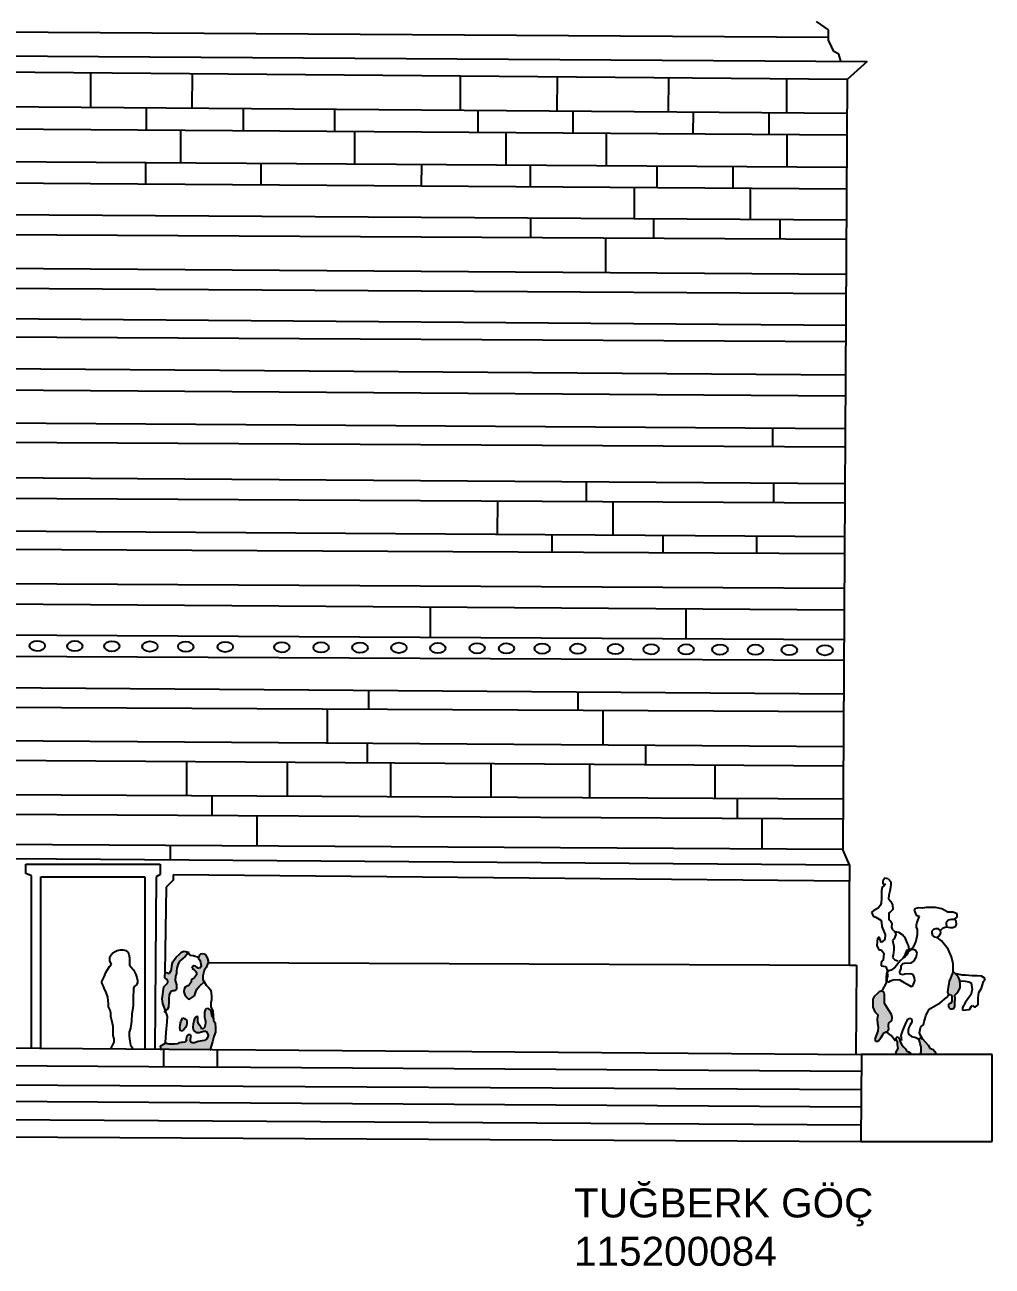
# Model space of a CAD drawing. Header units: inches. Extents: x 155 to 361, y 91 to 381.
# Drawn here: x 250.9 to 361, y 90.8 to 232.1 of the extents above; entities that cross this region are included whole.
import ezdxf

# ---------------------------------------------------------------- set-up
doc = ezdxf.new("R2010")
doc.units = ezdxf.units.IN
doc.header["$MEASUREMENT"] = 0
doc.layers.add('çziigi', color=10, linetype='Continuous')
doc.styles.get("Standard").update_dxf_attribs({"font": 'arial.ttf'})

msp = doc.modelspace()

# ---------------------------------------------------------------- hatches: boundary and pattern name
at = {"layer": 'çziigi'}
h = msp.add_hatch(color=1, dxfattribs=at)
h.dxf.hatch_style = 1
h.paths.add_polyline_path([(269.18, 126.04), (269.35, 126.3), (269.48, 126.49), (269.45, 126.52), (269.24, 126.63), (269, 126.65), (268.74, 126.53), (268.5, 126.3), (268.16, 125.98), (267.78, 125.46), (267.66, 125.04), (267.61, 124.54), (267.5, 124.35), (267.38, 124.17), (267.25, 124.12), (267.17, 124.21), (266.92, 124.26), (266.88, 124.17), (266.85, 123.82), (266.87, 123.62), (267.05, 123.47), (267.19, 123.28), (267.18, 123.05), (266.98, 122.82), (266.72, 122.62), (266.56, 121.25), (266.64, 120.71), (266.9, 119.98), (266.94, 119.86), (267.1, 120.03), (267.27, 120.28), (267.31, 120.88), (267.3, 121.21), (267.34, 121.72), (267.54, 122.07), (267.76, 122.15), (267.94, 122.16), (268.19, 122.35), (268.19, 122.55), (268.17, 122.81), (268.06, 123.19), (268.03, 123.31), (268.06, 123.8), (268.17, 124.12), (268.17, 124.34), (268.2, 124.72), (268.36, 125.23), (268.57, 125.55), (268.89, 125.84)], flags=17)
h.paths.add_polyline_path([(270.56, 126), (270.32, 126.09), (270.07, 126.15), (269.82, 126.19), (269.69, 126.19), (269.65, 126.26), (269.57, 126.4), (269.48, 126.49), (269.35, 126.3), (269.18, 126.04), (268.89, 125.84), (268.57, 125.55), (268.36, 125.23), (268.2, 124.72), (268.17, 124.34), (268.17, 124.12), (268.06, 123.8), (268.03, 123.31), (268.06, 123.19), (268.17, 122.81), (268.19, 122.55), (268.19, 122.35), (267.94, 122.16), (267.76, 122.15), (267.54, 122.07), (267.34, 121.72), (267.3, 121.21), (267.31, 120.88), (267.27, 120.28), (267.1, 120.03), (266.94, 119.86), (266.9, 119.98), (266.64, 120.71), (266.56, 121.25), (266.72, 122.62), (266.98, 122.82), (267.18, 123.05), (267.19, 123.28), (267.05, 123.47), (266.87, 123.62), (266.85, 123.82), (266.88, 124.17), (266.92, 124.26), (267.17, 124.21), (267.25, 124.12), (267.38, 124.17), (267.5, 124.35), (267.61, 124.54), (267.66, 125.04), (267.78, 125.46), (268.16, 125.98), (268.5, 126.3), (268.74, 126.53), (269, 126.65), (269.24, 126.63), (269.45, 126.52), (269.57, 126.4), (269.65, 126.26), (269.69, 126.19), (269.82, 126.19), (270.07, 126.15), (270.32, 126.09), (270.56, 126), (270.68, 125.96), (270.76, 126.03), (270.8, 126.15), (270.85, 126.26), (270.96, 126.34), (271.15, 126.39), (271.32, 126.35), (271.48, 126.27), (271.54, 126.14), (271.63, 126.02), (271.7, 125.77), (271.77, 125.53), (271.77, 125.37), (271.56, 124.81), (271.32, 124.45), (271.16, 123.86), (271.16, 123.4), (271.31, 123.18), (270.75, 122.65), (270.5, 122.33), (270.35, 121.93), (270.24, 121.58), (269.64, 121.21), (269.51, 121.23), (269.35, 121.38), (269.14, 121.69), (269.02, 122.04), (269.06, 122.38), (269.18, 122.58), (269.48, 122.71), (269.63, 122.84), (269.83, 123.13), (269.83, 123.34), (269.95, 123.48), (270.21, 123.68), (270.46, 123.96), (270.46, 124.23), (270.38, 124.35), (270.24, 124.49), (270.1, 124.6), (269.94, 124.71), (269.97, 124.89), (270.17, 125.01), (270.36, 124.97), (270.47, 124.84), (270.64, 124.72), (270.79, 124.68), (270.95, 124.86), (270.99, 125), (270.92, 125.41), (270.82, 125.63), (270.66, 125.92), (270.66, 125.97)])
h = msp.add_hatch(color=1, dxfattribs=at)
h.dxf.hatch_style = 1
h.paths.add_polyline_path([(268.03, 123.31), (268.06, 123.8), (268.17, 124.12), (268.17, 124.34), (268.2, 124.72), (268.36, 125.23), (268.57, 125.55), (268.89, 125.84), (269.18, 126.04), (269.35, 126.3), (269.48, 126.49), (269.45, 126.52), (269.24, 126.63), (269, 126.65), (268.74, 126.53), (268.5, 126.3), (268.16, 125.98), (267.78, 125.46), (267.66, 125.04), (267.61, 124.54), (267.5, 124.35), (267.38, 124.17), (267.25, 124.12), (267.17, 124.21), (266.92, 124.26), (266.88, 124.17), (266.85, 123.82), (266.87, 123.62), (267.05, 123.47), (267.19, 123.28), (267.18, 123.05), (266.98, 122.82), (266.72, 122.62), (266.56, 121.25), (266.64, 120.71), (266.9, 119.98), (266.94, 119.86), (267.1, 120.03), (267.27, 120.28), (267.31, 120.88), (267.3, 121.21), (267.34, 121.72), (267.54, 122.07), (267.76, 122.15), (267.94, 122.16), (268.19, 122.35), (268.19, 122.55), (268.17, 122.81), (268.06, 123.19)])
h = msp.add_hatch(color=1, dxfattribs=at)
h.dxf.hatch_style = 1
h.paths.add_polyline_path([(349.55, 119.46), (349.21, 119.97), (348.88, 120.49), (348.74, 120.75), (348.72, 121.11), (348.75, 121.36), (348.75, 121.74), (348.7, 121.95), (348.47, 122.14), (348.14, 122.03), (347.91, 121.82), (347.56, 121.5), (347.41, 121.2), (347.41, 120.87), (347.41, 120.29), (347.65, 119.74), (347.99, 119.4), (347.9, 118.93), (347.96, 118.43), (348.02, 118), (347.98, 117.57), (347.8, 117.07), (347.65, 116.63), (347.73, 116.4), (348.02, 116.41), (348.32, 116.8), (348.57, 117.21), (348.67, 117.36), (349.11, 117.54), (349.23, 117.78), (349.18, 118.16), (349.24, 118.5), (349.58, 118.73), (349.63, 119.11)])
h.paths.add_polyline_path([(353.39, 116.3), (353.07, 116.67), (352.76, 116.81), (352.65, 116.65), (352.71, 116.45), (352.81, 116.12), (352.92, 115.79), (352.92, 115.57), (352.92, 115.32), (352.89, 115.06), (352.97, 114.88), (354.53, 114.88), (354.55, 115.09), (354.48, 115.24), (354.26, 115.46), (353.9, 115.62), (353.69, 115.97)])
h.paths.add_polyline_path([(351.12, 115.54), (350.89, 115.78), (350.71, 115.99), (350.54, 116.33), (350.45, 116.72), (350.28, 116.92), (350.1, 116.86), (350.02, 116.56), (350.21, 116.35), (350.21, 116.05), (350.28, 115.6), (350.14, 115.31), (350.04, 115.11), (350.14, 114.88), (351.59, 114.88), (351.7, 115), (351.66, 115.09), (351.47, 115.19), (351.23, 115.32)])
h.paths.add_polyline_path([(357.35, 122.81), (357.31, 123.34), (357.11, 123.79), (356.56, 124.34), (356.36, 123.88), (356.25, 123.6), (356.11, 123.26), (356.04, 122.94), (355.97, 122.56), (355.94, 122.3), (355.92, 121.95), (355.97, 121.79), (356.07, 121.69), (356.21, 121.73), (356.41, 121.58), (356.41, 121.12), (356.37, 120.79), (356.15, 120.66), (356, 120.48), (356.05, 120.26), (356.21, 120.11), (356.44, 120.11), (356.66, 120.18), (356.75, 120.39), (356.75, 120.62), (356.75, 120.87), (356.79, 121.21), (356.74, 121.66), (356.96, 121.88), (357.16, 122.14), (357.35, 122.47)])
h = msp.add_hatch(color=1, dxfattribs=at)
h.dxf.hatch_style = 1
h.paths.add_polyline_path([(272.39, 118.78), (272.37, 119.08), (272.16, 119.38), (272.08, 119.86), (271.78, 120.14), (271.55, 120.08), (271.44, 119.93), (271.37, 119.72), (271.37, 119.56), (271.36, 119.36), (271.35, 119.16), (271.44, 118.85), (271.47, 118.65), (271.47, 118.5), (271.44, 118.27), (271.41, 118.11), (271.36, 117.97), (271.21, 117.83), (271.08, 117.83), (270.93, 118.06), (270.74, 118.28), (270.62, 118.63), (270.6, 118.95), (270.6, 119.16), (270.52, 119.25), (270.38, 119.16), (270.22, 118.94), (270.14, 118.71), (270.08, 118.4), (270.05, 118.01), (270.07, 117.75), (270.16, 117.58), (270.4, 117.4), (270.74, 117.41), (271.01, 117.46), (271.28, 117.54), (271.55, 117.56), (271.61, 117.46), (271.77, 117.14), (271.77, 117.05), (271.72, 116.84), (271.6, 116.66), (271.35, 116.51), (271.08, 116.46), (270.63, 116.36), (270.21, 116.24), (269.89, 116.24), (269.78, 116.38), (269.79, 116.7), (269.86, 116.98), (269.78, 117.13), (269.5, 117.12), (269.31, 116.87), (269.29, 116.66), (269.32, 116.49), (269.18, 116.29), (268.86, 116.26), (268.71, 116.27), (268.46, 116.24), (268.29, 116.12), (267.97, 116.07), (267.64, 116.09), (267.35, 116.09), (267.15, 116.1), (266.88, 116.2), (266.85, 116.15), (266.36, 115.9), (266.41, 115.52), (271.99, 115.47), (272.28, 116.35), (272.43, 116.96), (272.6, 117.45), (272.63, 117.91), (272.57, 118.52)])
h.paths.add_polyline_path([(269.35, 118.47), (269.35, 118.76), (269.09, 118.99), (268.9, 119.07), (268.69, 118.66), (268.58, 118.23), (268.56, 117.95), (268.64, 117.57), (268.83, 117.61), (269.02, 117.76), (269.2, 117.99), (269.3, 118.2)], flags=17)

# ---------------------------------------------------------------- linework, layer by layer
for p, q in [((342.37, 231.53), (340.99, 232.48)), ((342.37, 230.65), (174.64, 231.73)), ((342.37, 230.95), (342.37, 231.53)), ((342.37, 230.35), (342.37, 230.95)), ((342.7, 229.65), (342.37, 230.35)), ((171.51, 229.03), (346.77, 227.94)), ((342.96, 229.08), (342.7, 229.65)), ((343.54, 228.78), (342.96, 229.08)), ((343.78, 227.96), (343.54, 228.78)), ((346.77, 227.94), (344.49, 225.87)), ((344.49, 225.87), (173.41, 227.38)), ((258.39, 226.63), (258.39, 222.67)), ((269.97, 222.58), (270, 226.53)), ((300.5, 222.35), (300.5, 226.26)), ((311.5, 222.27), (311.53, 226.16)), ((324.16, 222.17), (324.19, 226.05)), ((337.61, 222.07), (337.61, 225.93)), ((344.49, 225.87), (344.01, 138.25)), ((344.47, 222.02), (173.39, 223.32)), ((264.73, 222.62), (264.73, 220.15)), ((275.79, 220.07), (275.81, 222.54)), ((286.19, 219.99), (286.21, 222.46)), ((302.49, 219.88), (302.49, 222.34)), ((313.31, 219.8), (313.33, 222.26)), ((326.97, 219.7), (326.99, 222.15)), ((335.59, 222.09), (335.57, 219.64)), ((173.38, 220.8), (344.46, 219.58)), ((268.63, 220.12), (268.63, 216.41)), ((288.43, 219.98), (288.43, 216.61)), ((305.66, 219.85), (305.66, 216.17)), ((317.06, 219.77), (317.06, 216.1)), ((337.63, 219.63), (337.63, 215.97)), ((173.36, 217.03), (344.44, 215.92)), ((264.67, 216.44), (264.65, 213.99)), ((277.78, 216.35), (277.78, 213.9)), ((288.43, 216.61), (288.43, 216.28)), ((296.05, 216.23), (296.03, 213.77)), ((308.43, 216.15), (308.41, 213.68)), ((322.83, 216.06), (322.83, 213.58)), ((331.47, 216.01), (331.47, 213.52)), ((173.35, 214.63), (344.42, 213.43)), ((320.27, 213.6), (320.27, 210.07)), ((333.47, 213.51), (333.45, 209.98)), ((173.33, 211.01), (344.41, 209.91)), ((308.47, 210.14), (308.45, 207.89)), ((322.47, 210.05), (322.47, 208.02)), ((336.84, 209.96), (336.84, 207.73)), ((173.32, 208.63), (344.39, 207.69)), ((317.01, 207.84), (316.98, 203.93)), ((322.47, 208.02), (322.47, 207.81)), ((173.3, 204.93), (344.37, 203.74)), ((344.36, 201.49), (173.29, 202.57)), ((344.34, 197.87), (173.27, 199.23)), ((173.26, 196.98), (344.33, 196.04)), ((344.31, 192.22), (173.24, 193.5)), ((173.23, 191.08), (344.3, 189.89)), ((173.21, 187.29), (344.27, 186.16)), ((335.98, 186.21), (335.98, 184.13)), ((173.2, 185.02), (344.26, 184.08)), ((173.18, 181.14), (344.24, 179.89)), ((314.81, 180.1), (314.81, 177.87)), ((336.11, 179.95), (336.11, 177.75)), ((173.16, 178.64), (344.23, 177.71)), ((304.69, 177.92), (304.67, 174.12)), ((317.83, 177.85), (317.83, 174.03)), ((173.15, 175.02), (344.21, 173.85)), ((310.9, 174.08), (310.89, 172.09)), ((323.51, 173.99), (323.5, 172.02)), ((334.17, 173.92), (334.17, 171.96)), ((173.13, 172.84), (344.2, 171.91)), ((173.11, 168.93), (344.18, 167.99)), ((173.1, 166.72), (344.16, 165.51)), ((297.04, 165.84), (297.03, 162.41)), ((326.14, 165.64), (326.14, 162.25)), ((173.08, 163.09), (344.14, 162.15)), ((344.13, 159.73), (173.07, 160.6)), ((344.11, 155.9), (173.05, 157.19)), ((290.02, 156.31), (290.01, 154.17)), ((313.85, 156.13), (313.85, 154.05)), ((344.1, 153.89), (173.04, 154.77)), ((285.33, 154.19), (285.33, 150.33)), ((316.7, 154.03), (316.7, 150.11)), ((344.08, 149.91), (173.02, 151.13)), ((289.87, 150.3), (289.87, 148.08)), ((321.54, 150.07), (321.54, 147.86)), ((344.06, 147.71), (173.01, 148.86)), ((269.32, 148.21), (269.32, 144.35)), ((280.77, 148.14), (280.77, 144.29)), ((292.55, 144.23), (292.57, 148.06)), ((303.95, 147.98), (303.93, 144.17)), ((315.19, 147.91), (315.19, 144.11)), ((329.42, 147.81), (329.42, 144.04)), ((344.04, 143.97), (172.99, 144.84)), ((272.21, 144.33), (272.21, 142.11)), ((331.96, 144.03), (331.96, 141.79)), ((172.98, 142.66), (344.03, 141.72)), ((277.35, 138.63), (277.37, 142.09)), ((334.8, 141.77), (334.78, 138.3)), ((344.01, 138.25), (172.96, 139.23)), ((267.49, 137.06), (267.49, 138.68)), ((249.53, 137.2), (344.76, 136.49)), ((344.76, 136.49), (344.01, 138.25)), ((251.02, 135.51), (251.02, 136.57)), ((251.02, 136.57), (266.31, 136.57)), ((266.31, 136.57), (266.31, 135.4)), ((344.76, 136.49), (344.77, 134.64)), ((251.67, 135.23), (251.02, 135.51)), ((251.67, 115.63), (251.67, 135.23)), ((252.73, 115.62), (252.75, 135.13)), ((252.75, 135.13), (264.56, 135.13)), ((264.56, 135.13), (264.56, 115.53)), ((265.85, 135.13), (265.7, 115.52)), ((266.31, 135.4), (265.85, 135.13)), ((267.79, 134.74), (267.02, 133.96)), ((267.8, 135.35), (267.79, 134.74)), ((344.77, 134.64), (267.8, 135.35)), ((344.77, 125.08), (344.77, 134.64)), ((348.78, 134.96), (348.55, 134.65)), ((348.55, 134.65), (348.56, 134.37)), ((348.56, 134.37), (348.58, 134.3)), ((348.58, 134.3), (348.86, 134.27)), ((348.86, 134.27), (348.58, 133.99)), ((349.15, 134.88), (348.78, 134.96)), ((349.15, 134.88), (349.47, 134.57)), ((349.47, 134.28), (349.42, 133.9)), ((349.47, 134.57), (349.47, 134.28)), ((267.02, 133.96), (266.87, 124.27)), ((348.45, 133.89), (348.41, 133.42)), ((348.41, 133.42), (348.41, 132.68)), ((348.58, 133.99), (348.45, 133.89)), ((349.22, 133.05), (349.21, 132.6)), ((349.35, 133.5), (349.22, 133.05)), ((349.42, 133.9), (349.35, 133.5)), ((348, 131.57), (347.53, 131.3)), ((348.3, 131.89), (348, 131.57)), ((348.35, 132.14), (348.3, 131.89)), ((348.41, 132.68), (348.35, 132.14)), ((349.21, 132.6), (349.47, 132.3)), ((349.47, 132.3), (349.64, 131.93)), ((349.64, 131.93), (349.67, 131.39)), ((352.26, 131.53), (352.1, 131.32)), ((352.64, 131.61), (352.26, 131.53)), ((353.05, 131.54), (352.64, 131.61)), ((353.47, 131.63), (353.05, 131.54)), ((354.56, 131.63), (353.47, 131.63)), ((355.27, 131.47), (354.56, 131.63)), ((355.93, 131.1), (355.27, 131.47)), ((347.53, 131.3), (347.25, 131.11)), ((347.25, 131.11), (347.45, 130.65)), ((347.45, 130.65), (347.76, 130.55)), ((347.76, 130.55), (348.32, 130.19)), ((348.32, 130.19), (348.4, 129.96)), ((349.29, 131.03), (349.24, 131.05)), ((349.24, 131.05), (349.24, 130.23)), ((349.24, 130.23), (349.44, 130.08)), ((349.67, 131.39), (349.29, 131.03)), ((349.44, 130.08), (349.56, 129.81)), ((352.1, 131.32), (352.33, 130.75)), ((352.33, 130.75), (352.69, 130.65)), ((352.69, 130.65), (352.41, 129.95)), ((355.97, 130.18), (355.74, 129.87)), ((356.52, 131.1), (355.93, 131.1)), ((356.35, 130.25), (355.97, 130.18)), ((356.54, 130.25), (356.35, 130.25)), ((357.01, 130.9), (356.52, 131.1)), ((356.85, 130.22), (356.54, 130.25)), ((356.72, 130.32), (357.01, 130.55)), ((356.91, 130.06), (356.72, 130.32)), ((356.95, 129.75), (356.91, 130.06)), ((357.01, 130.55), (357.01, 130.9)), ((348.4, 129.96), (348.43, 129.45)), ((348.43, 129.45), (348.71, 128.81)), ((348.71, 128.81), (348.82, 128.55)), ((349.56, 129.81), (349.55, 129.39)), ((349.55, 129.39), (349.63, 129.16)), ((349.63, 129.16), (349.97, 128.86)), ((349.91, 128.88), (349.8, 128.88)), ((350.38, 128.79), (349.91, 128.88)), ((349.97, 128.86), (350.03, 128.54)), ((350.77, 128.53), (350.38, 128.79)), ((352.41, 129.95), (352.33, 129.61)), ((352.33, 129.61), (352.33, 129.39)), ((352.33, 129.39), (352.47, 129.12)), ((352.47, 129.12), (352.47, 128.52)), ((354.14, 128.92), (354.12, 128.71)), ((354.12, 128.71), (354.2, 128.45)), ((354.32, 129.12), (354.14, 128.92)), ((354.59, 129.2), (354.32, 129.12)), ((354.9, 129.2), (354.59, 129.2)), ((355.1, 129.02), (354.9, 129.2)), ((354.94, 128.4), (355.13, 128.71)), ((355.1, 129.02), (355.42, 129.31)), ((355.13, 128.71), (355.1, 129.02)), ((355.42, 129.31), (355.77, 129.44)), ((355.74, 129.87), (355.74, 129.74)), ((355.74, 129.74), (355.79, 129.55)), ((355.77, 129.44), (356.21, 129.35)), ((355.79, 129.55), (355.81, 129.37)), ((356.21, 129.35), (356.52, 129.35)), ((356.52, 129.35), (356.85, 129.5)), ((356.85, 129.5), (356.95, 129.75)), ((347.96, 128.14), (347.87, 127.3)), ((347.87, 127.3), (348.1, 126.81)), ((348.12, 128.3), (347.96, 128.14)), ((348.35, 127.63), (348.12, 128.3)), ((348.76, 127.99), (348.35, 127.63)), ((348.82, 128.55), (348.76, 127.99)), ((349.82, 128.07), (349.66, 127.9)), ((349.66, 127.9), (349.77, 127.39)), ((349.77, 127.39), (349.81, 127.21)), ((349.81, 127.21), (349.81, 126.81)), ((350.03, 128.54), (349.82, 128.07)), ((351.11, 128.11), (350.77, 128.53)), ((351.34, 127.54), (351.11, 128.11)), ((351.46, 127.29), (351.34, 127.54)), ((351.54, 126.87), (351.46, 127.29)), ((352.29, 127.79), (351.99, 127.13)), ((352.47, 128.52), (352.29, 127.79)), ((354.2, 128.45), (354.38, 128.28)), ((354.38, 128.28), (354.72, 128.23)), ((354.72, 128.23), (354.94, 128.4)), ((355.24, 127.83), (354.72, 128.23)), ((355.98, 126.87), (355.24, 127.83)), ((260.6, 126.02), (260.73, 126.26)), ((260.6, 125.8), (260.6, 126.02)), ((260.6, 125.52), (260.6, 125.8)), ((260.73, 126.26), (260.93, 126.46)), ((260.93, 126.46), (261.21, 126.63)), ((261.21, 126.63), (261.44, 126.75)), ((261.44, 126.75), (261.79, 126.83)), ((261.79, 126.83), (262.1, 126.83)), ((262.1, 126.83), (262.43, 126.74)), ((262.43, 126.74), (262.63, 126.53)), ((262.63, 126.53), (262.76, 126.32)), ((262.76, 126.32), (262.82, 125.89)), ((262.82, 125.89), (262.82, 125.41)), ((267.78, 125.46), (268.16, 125.98)), ((268.16, 125.98), (268.5, 126.3)), ((268.5, 126.3), (268.74, 126.53)), ((268.89, 125.84), (268.57, 125.55)), ((268.74, 126.53), (269, 126.65)), ((269.18, 126.04), (268.89, 125.84)), ((269, 126.65), (269.24, 126.63)), ((269.35, 126.3), (269.18, 126.04)), ((269.24, 126.63), (269.45, 126.52)), ((269.55, 126.61), (269.35, 126.3)), ((269.45, 126.52), (269.57, 126.4)), ((269.57, 126.4), (269.65, 126.26)), ((269.65, 126.26), (269.69, 126.19)), ((269.69, 126.19), (269.82, 126.19)), ((269.82, 126.19), (270.07, 126.15)), ((270.07, 126.15), (270.32, 126.09)), ((270.32, 126.09), (270.56, 126)), ((270.56, 126), (270.68, 125.96)), ((270.66, 126.04), (270.66, 125.92)), ((270.66, 125.92), (270.82, 125.63)), ((270.68, 125.96), (270.76, 126.03)), ((270.76, 126.03), (270.8, 126.15)), ((270.8, 126.15), (270.85, 126.26)), ((270.85, 126.26), (270.96, 126.34)), ((270.96, 126.34), (271.15, 126.39)), ((271.15, 126.39), (271.32, 126.35)), ((271.32, 126.35), (271.48, 126.27)), ((271.48, 126.27), (271.54, 126.14)), ((271.54, 126.14), (271.63, 126.02)), ((271.63, 126.02), (271.7, 125.77)), ((271.7, 125.77), (271.77, 125.53)), ((348.1, 126.81), (348.37, 126.81)), ((348.37, 126.81), (348.66, 126.43)), ((348.66, 126.43), (348.58, 125.64)), ((349.74, 126.21), (349.65, 125.95)), ((349.65, 125.95), (349.92, 125.66)), ((349.81, 126.81), (349.74, 126.21)), ((350.9, 125.92), (350.53, 125.57)), ((351.04, 125.97), (350.79, 125.86)), ((351.08, 126.33), (350.9, 125.92)), ((351.18, 126.12), (351.04, 125.97)), ((351.26, 126.75), (351.08, 126.33)), ((351.27, 126.26), (351.18, 126.12)), ((351.78, 126.9), (351.26, 126.75)), ((351.39, 126.49), (351.27, 126.26)), ((351.56, 126.7), (351.39, 126.49)), ((351.75, 126.83), (351.56, 126.7)), ((352.05, 126.86), (351.75, 126.83)), ((351.99, 127.13), (351.78, 126.9)), ((352.36, 126.69), (352.05, 126.86)), ((352.12, 125.57), (352.34, 125.99)), ((352.34, 125.99), (352.44, 126.42)), ((352.44, 126.42), (352.36, 126.69)), ((356.35, 126.03), (355.98, 126.87)), ((356.56, 125.22), (356.35, 126.03)), ((260.14, 124.25), (260.37, 124.61)), ((260.37, 124.61), (260.57, 124.9)), ((260.57, 124.9), (260.78, 125.17)), ((260.78, 125.17), (260.6, 125.52)), ((262.82, 125.41), (262.82, 125.07)), ((262.82, 125.07), (263.02, 124.83)), ((263.02, 124.83), (263.28, 124.53)), ((263.28, 124.53), (263.57, 123.99)), ((267.38, 124.17), (267.5, 124.35)), ((267.5, 124.35), (267.61, 124.54)), ((267.61, 124.54), (267.66, 125.04)), ((267.66, 125.04), (267.78, 125.46)), ((268.2, 124.72), (268.17, 124.34)), ((268.36, 125.23), (268.2, 124.72)), ((268.57, 125.55), (268.36, 125.23)), ((269.97, 124.89), (269.94, 124.71)), ((269.94, 124.71), (270.1, 124.6)), ((270.17, 125.01), (269.97, 124.89)), ((270.1, 124.6), (270.24, 124.49)), ((270.36, 124.97), (270.17, 125.01)), ((270.24, 124.49), (270.38, 124.35)), ((270.47, 124.84), (270.36, 124.97)), ((270.38, 124.35), (270.46, 124.23)), ((270.64, 124.72), (270.47, 124.84)), ((270.79, 124.68), (270.64, 124.72)), ((270.95, 124.86), (270.79, 124.68)), ((270.82, 125.63), (270.92, 125.41)), ((270.92, 125.41), (270.99, 125)), ((270.99, 125), (270.95, 124.86)), ((271.32, 124.45), (271.16, 123.86)), ((271.56, 124.81), (271.32, 124.45)), ((271.77, 125.37), (271.56, 124.81)), ((271.77, 125.53), (271.77, 125.37)), ((271.77, 125.37), (271.85, 125.38)), ((271.85, 125.38), (344.77, 125.08)), ((344.77, 125.08), (345.54, 125.08)), ((345.54, 125.08), (345.46, 114.89)), ((348.36, 125.36), (348.35, 125)), ((348.35, 125), (348.89, 124.92)), ((348.58, 125.64), (348.36, 125.36)), ((348.89, 124.92), (348.94, 124.82)), ((348.94, 124.82), (349.04, 124.48)), ((349.24, 124.43), (349.01, 124.16)), ((349.04, 124.48), (349.02, 124.15)), ((349.49, 124.49), (349.24, 124.43)), ((349.95, 124.83), (349.49, 124.49)), ((349.92, 125.66), (350.26, 125.57)), ((350.53, 125.57), (349.95, 124.83)), ((350.5, 124.32), (350.64, 124.67)), ((350.64, 125.03), (350.81, 125.25)), ((350.64, 124.89), (350.64, 125.03)), ((350.64, 124.67), (350.64, 124.89)), ((350.81, 125.25), (351, 125.3)), ((351, 125.3), (351.75, 125.34)), ((351.75, 125.34), (351.84, 125.37)), ((351.84, 125.37), (352.12, 125.57)), ((356.56, 124.34), (356.56, 125.22)), ((259.7, 123.2), (259.81, 123.43)), ((259.7, 123.05), (259.7, 123.2)), ((259.83, 122.74), (259.7, 123.05)), ((259.81, 123.43), (259.96, 123.75)), ((259.96, 123.75), (260.14, 124.25)), ((263.57, 123.99), (263.66, 123.65)), ((263.74, 123.04), (263.6, 122.79)), ((263.66, 123.65), (263.74, 123.32)), ((263.74, 123.32), (263.74, 123.04)), ((266.85, 123.82), (266.88, 124.17)), ((266.87, 123.62), (266.85, 123.82)), ((266.87, 124.27), (267.17, 124.21)), ((267.05, 123.47), (266.87, 123.62)), ((266.88, 124.17), (266.95, 124.32)), ((266.98, 122.82), (267.18, 123.05)), ((267.19, 123.28), (267.05, 123.47)), ((267.17, 124.21), (267.25, 124.12)), ((267.18, 123.05), (267.19, 123.28)), ((267.25, 124.12), (267.38, 124.17)), ((268.06, 123.8), (268.03, 123.31)), ((268.03, 123.31), (268.06, 123.19)), ((268.17, 124.12), (268.06, 123.8)), ((268.06, 123.19), (268.17, 122.81)), ((268.17, 124.34), (268.17, 124.12)), ((269.83, 123.13), (269.63, 122.84)), ((269.95, 123.48), (269.83, 123.34)), ((269.83, 123.34), (269.83, 123.13)), ((270.21, 123.68), (269.95, 123.48)), ((270.46, 123.96), (270.21, 123.68)), ((270.46, 124.23), (270.46, 123.96)), ((270.75, 122.65), (271.35, 123.22)), ((271.16, 123.86), (271.16, 123.4)), ((271.16, 123.4), (271.56, 122.79)), ((271.35, 123.22), (271.38, 123.27)), ((348.47, 122.14), (348.95, 123.06)), ((348.95, 123.63), (349.01, 124.16)), ((348.95, 123.06), (348.95, 123.63)), ((349.06, 123.69), (348.99, 123.38)), ((348.99, 123.38), (348.99, 123.31)), ((348.99, 123.31), (349.11, 123.16)), ((349, 124.19), (349.1, 123.9)), ((349.1, 123.9), (349.06, 123.69)), ((349.11, 123.16), (349.22, 123.16)), ((349.22, 123.16), (349.43, 123.29)), ((349.43, 123.29), (349.71, 123.4)), ((349.71, 123.4), (350.39, 123.42)), ((350.39, 123.42), (350.58, 123.32)), ((350.52, 124.03), (350.5, 124.32)), ((350.85, 123.95), (350.52, 124.03)), ((350.58, 123.32), (350.98, 123.09)), ((351.07, 124.03), (350.85, 123.95)), ((350.98, 123.09), (351.32, 122.89)), ((351.69, 124.07), (351.07, 124.03)), ((351.99, 124), (351.69, 124.07)), ((351.97, 122.72), (352.19, 123.27)), ((352.15, 123.61), (351.99, 124)), ((352.19, 123.27), (352.15, 123.61)), ((356.04, 122.94), (355.97, 122.56)), ((356.11, 123.26), (356.04, 122.94)), ((356.25, 123.6), (356.11, 123.26)), ((356.36, 123.88), (356.25, 123.6)), ((356.56, 124.34), (356.36, 123.88)), ((357.11, 123.79), (356.56, 124.34)), ((357.58, 123.93), (356.73, 124.11)), ((357.31, 123.34), (357.11, 123.79)), ((357.35, 122.81), (357.31, 123.34)), ((357.32, 123.28), (357.92, 123.24)), ((357.94, 123.93), (357.58, 123.93)), ((357.92, 123.24), (358.35, 123.18)), ((358.33, 123.9), (357.94, 123.93)), ((358.66, 123.85), (358.33, 123.9)), ((358.35, 123.18), (358.59, 123.06)), ((358.59, 123.06), (358.64, 122.79)), ((359.26, 123.85), (358.66, 123.85)), ((359.77, 123.8), (359.26, 123.85)), ((360.18, 123.55), (359.77, 123.8)), ((359.77, 122.44), (360, 123.19)), ((360, 123.19), (360.13, 123.33)), ((360.13, 123.33), (360.18, 123.55)), ((259.95, 122.46), (259.83, 122.74)), ((260.18, 121.95), (259.95, 122.46)), ((260.36, 121.41), (260.18, 121.95)), ((263.3, 122.04), (263.25, 121.65)), ((263.25, 121.65), (263.25, 120.47)), ((263.38, 122.63), (263.3, 122.43)), ((263.3, 122.43), (263.3, 122.04)), ((263.6, 122.79), (263.38, 122.63)), ((266.56, 121.25), (266.72, 122.62)), ((266.72, 122.62), (266.98, 122.82)), ((267.34, 121.72), (267.3, 121.21)), ((267.54, 122.07), (267.34, 121.72)), ((267.76, 122.15), (267.54, 122.07)), ((267.94, 122.16), (267.76, 122.15)), ((268.19, 122.35), (267.94, 122.16)), ((268.17, 122.81), (268.19, 122.55)), ((268.19, 122.55), (268.19, 122.35)), ((269.06, 122.38), (269.02, 122.04)), ((269.02, 122.04), (269.14, 121.69)), ((269.18, 122.58), (269.06, 122.38)), ((269.14, 121.69), (269.35, 121.38)), ((269.48, 122.71), (269.18, 122.58)), ((269.63, 122.84), (269.48, 122.71)), ((269.64, 121.21), (270.24, 121.58)), ((270.24, 121.58), (270.35, 121.93)), ((270.35, 121.93), (270.5, 122.33)), ((270.5, 122.33), (270.75, 122.65)), ((271.56, 122.79), (271.82, 122.52)), ((271.82, 122.52), (272.08, 122.24)), ((272.08, 122.24), (272.17, 121.55)), ((272.17, 121.55), (272.16, 121.14)), ((347.91, 121.82), (347.56, 121.5)), ((348.14, 122.03), (347.91, 121.82)), ((348.47, 122.14), (348.14, 122.03)), ((348.7, 121.95), (348.47, 122.14)), ((348.75, 121.74), (348.7, 121.95)), ((348.75, 121.36), (348.75, 121.74)), ((351.32, 122.89), (351.78, 122.64)), ((351.78, 122.64), (351.97, 122.72)), ((355.78, 121.38), (356.05, 121.69)), ((355.94, 122.3), (355.92, 121.95)), ((355.92, 121.95), (355.97, 121.79)), ((355.97, 122.56), (355.94, 122.3)), ((355.97, 121.79), (356.13, 121.63)), ((356.05, 121.69), (356.21, 121.73)), ((356.21, 121.73), (356.41, 121.58)), ((356.41, 121.58), (356.41, 121.12)), ((356.74, 121.66), (356.96, 121.88)), ((356.79, 121.21), (356.74, 121.66)), ((356.96, 121.88), (357.16, 122.14)), ((357.16, 122.14), (357.35, 122.47)), ((357.35, 122.47), (357.35, 122.81)), ((358.56, 121.68), (358.35, 121.38)), ((358.72, 122.3), (358.56, 121.68)), ((358.64, 122.79), (358.72, 122.3)), ((359.39, 121.35), (359.47, 121.97)), ((359.47, 121.97), (359.77, 122.44)), ((260.46, 120.66), (260.36, 121.41)), ((260.46, 120.33), (260.46, 120.66)), ((260.63, 119.96), (260.46, 120.33)), ((263.25, 120.47), (263.18, 119.95)), ((266.64, 120.71), (266.56, 121.25)), ((266.9, 119.98), (266.64, 120.71)), ((267.27, 120.28), (267.1, 120.03)), ((267.31, 120.88), (267.27, 120.28)), ((267.3, 121.21), (267.31, 120.88)), ((269.35, 121.38), (269.51, 121.23)), ((269.51, 121.23), (269.71, 121.2)), ((271.78, 120.14), (271.55, 120.08)), ((271.78, 120.14), (272.08, 119.86)), ((272.08, 120.78), (272.07, 120.29)), ((272.07, 120.29), (272.33, 119.88)), ((272.16, 121.14), (272.08, 120.78)), ((347.56, 121.5), (347.41, 121.2)), ((347.41, 121.2), (347.41, 120.87)), ((347.41, 120.87), (347.41, 120.29)), ((347.41, 120.29), (347.65, 119.74)), ((348.72, 121.11), (348.75, 121.36)), ((348.74, 120.75), (348.72, 121.11)), ((348.88, 120.49), (348.74, 120.75)), ((349.21, 119.97), (348.88, 120.49)), ((353.84, 120.06), (355.09, 120.78)), ((355.09, 120.78), (355.78, 121.38)), ((356.15, 120.66), (356, 120.48)), ((356, 120.48), (356.05, 120.26)), ((356.05, 120.26), (356.21, 120.11)), ((356.37, 120.79), (356.15, 120.66)), ((356.21, 120.11), (356.44, 120.11)), ((356.41, 121.12), (356.37, 120.79)), ((356.44, 120.11), (356.66, 120.18)), ((356.66, 120.18), (356.75, 120.39)), ((356.75, 120.87), (356.79, 121.21)), ((356.75, 120.62), (356.75, 120.87)), ((356.75, 120.39), (356.75, 120.62)), ((357.61, 120.23), (357.6, 119.93)), ((357.94, 120.86), (357.61, 120.23)), ((358.35, 121.38), (357.94, 120.86)), ((358.41, 120.03), (358.62, 120.41)), ((358.62, 120.41), (358.74, 120.49)), ((358.74, 120.49), (358.95, 120.34)), ((358.95, 120.34), (359.08, 120.31)), ((359.08, 120.31), (359.39, 120.55)), ((359.39, 120.55), (359.39, 121.35)), ((260.71, 119.64), (260.63, 119.96)), ((260.71, 119.23), (260.71, 119.64)), ((260.82, 118.78), (260.71, 119.23)), ((260.99, 118.08), (260.82, 118.78)), ((263.11, 119.51), (263.05, 118.69)), ((263.18, 119.95), (263.11, 119.51)), ((267.1, 120.03), (266.75, 119.67)), ((267.14, 119.23), (266.9, 119.98)), ((267.13, 118.6), (267.14, 119.23)), ((268.69, 118.66), (268.9, 119.07)), ((268.9, 119.07), (269.09, 118.99)), ((269.09, 118.99), (269.35, 118.76)), ((269.35, 118.76), (269.35, 118.47)), ((270.14, 118.71), (270.08, 118.4)), ((270.22, 118.94), (270.14, 118.71)), ((270.38, 119.16), (270.22, 118.94)), ((270.52, 119.25), (270.38, 119.16)), ((270.6, 119.16), (270.52, 119.25)), ((270.6, 118.95), (270.6, 119.16)), ((270.62, 118.63), (270.6, 118.95)), ((271.36, 119.36), (271.35, 119.16)), ((271.35, 119.16), (271.44, 118.85)), ((271.37, 119.56), (271.36, 119.36)), ((271.44, 119.93), (271.37, 119.72)), ((271.37, 119.72), (271.37, 119.56)), ((271.55, 120.08), (271.44, 119.93)), ((271.44, 118.85), (271.47, 118.65)), ((272.08, 119.86), (272.16, 119.38)), ((272.16, 119.38), (272.37, 119.08)), ((272.33, 119.88), (272.39, 118.78)), ((272.39, 118.78), (272.57, 118.52)), ((347.65, 119.74), (347.99, 119.4)), ((347.99, 119.4), (347.9, 118.93)), ((347.9, 118.93), (347.96, 118.43)), ((349.55, 119.46), (349.21, 119.97)), ((349.24, 118.5), (349.58, 118.73)), ((349.63, 119.11), (349.55, 119.46)), ((349.58, 118.73), (349.63, 119.11)), ((351.13, 118.34), (351.38, 118.93)), ((351.38, 118.93), (351.63, 119.03)), ((351.63, 119.03), (351.83, 118.88)), ((351.83, 118.88), (351.83, 118.58)), ((353.27, 118.65), (353.35, 119.01)), ((353.35, 119.01), (353.46, 119.32)), ((353.46, 119.32), (353.66, 119.75)), ((353.66, 119.75), (353.84, 120.06)), ((357.6, 119.93), (358.41, 120.03)), ((260.99, 117.75), (260.99, 118.08)), ((260.99, 117.46), (260.99, 117.75)), ((260.99, 117.05), (260.99, 117.46)), ((262.96, 117.91), (262.79, 117.43)), ((262.79, 117.43), (262.79, 116.97)), ((263.05, 118.69), (262.96, 117.91)), ((266.91, 116.27), (267.02, 117.39)), ((267.02, 117.39), (267.13, 118.6)), ((268.56, 117.95), (268.58, 118.23)), ((268.64, 117.57), (268.56, 117.95)), ((268.58, 118.23), (268.69, 118.66)), ((268.83, 117.61), (268.64, 117.57)), ((269.02, 117.76), (268.83, 117.61)), ((269.2, 117.99), (269.02, 117.76)), ((269.3, 118.2), (269.2, 117.99)), ((269.35, 118.47), (269.3, 118.2)), ((270.08, 118.4), (270.05, 118.01)), ((270.05, 118.01), (270.07, 117.75)), ((270.07, 117.75), (270.16, 117.58)), ((270.16, 117.58), (270.4, 117.4)), ((270.4, 117.4), (270.74, 117.41)), ((270.74, 118.28), (270.62, 118.63)), ((270.93, 118.06), (270.74, 118.28)), ((270.74, 117.41), (271.01, 117.46)), ((271.08, 117.83), (270.93, 118.06)), ((271.01, 117.46), (271.28, 117.54)), ((271.21, 117.83), (271.08, 117.83)), ((271.36, 117.97), (271.21, 117.83)), ((271.28, 117.54), (271.55, 117.56)), ((271.41, 118.11), (271.36, 117.97)), ((271.44, 118.27), (271.41, 118.11)), ((271.47, 118.5), (271.44, 118.27)), ((271.47, 118.65), (271.47, 118.5)), ((271.55, 117.56), (271.61, 117.46)), ((271.61, 117.46), (271.77, 117.14)), ((272.6, 117.45), (272.43, 116.96)), ((272.57, 118.52), (272.63, 117.91)), ((272.63, 117.91), (272.6, 117.45)), ((347.98, 117.57), (347.8, 117.07)), ((347.96, 118.43), (348.02, 118)), ((348.02, 118), (347.98, 117.57)), ((348.57, 117.21), (348.67, 117.36)), ((348.67, 117.36), (349.11, 117.54)), ((349.48, 117.07), (349.04, 117.39)), ((349.11, 117.54), (349.23, 117.78)), ((349.18, 118.16), (349.24, 118.5)), ((349.23, 117.78), (349.18, 118.16)), ((350.65, 117.05), (350.83, 117.62)), ((350.83, 117.62), (351.13, 118.34)), ((351.5, 117.96), (351.43, 117.65)), ((351.43, 117.65), (351.43, 117.37)), ((351.43, 117.37), (351.57, 117.13)), ((351.67, 118.28), (351.5, 117.96)), ((351.83, 118.58), (351.67, 118.28)), ((352.72, 117.37), (352.85, 117.94)), ((352.81, 117.12), (352.72, 117.37)), ((352.85, 117.94), (352.92, 118.09)), ((352.92, 118.09), (353.19, 118.26)), ((353.19, 118.26), (353.27, 118.65)), ((155.3, 116.4), (346.09, 114.88)), ((260.71, 115.56), (260.94, 116.01)), ((260.94, 116.01), (261.09, 116.31)), ((261.09, 116.69), (260.99, 117.05)), ((261.09, 116.31), (261.09, 116.69)), ((262.79, 116.97), (262.87, 116.41)), ((262.87, 116.41), (262.94, 115.95)), ((262.94, 115.95), (263.07, 115.8)), ((266.36, 115.9), (266.85, 116.15)), ((266.42, 115.4), (266.36, 115.9)), ((267.15, 116.1), (266.79, 116.22)), ((266.85, 116.15), (266.91, 116.27)), ((267.35, 116.09), (267.15, 116.1)), ((267.64, 116.09), (267.35, 116.09)), ((267.97, 116.07), (267.64, 116.09)), ((268.29, 116.12), (267.97, 116.07)), ((268.46, 116.24), (268.29, 116.12)), ((268.71, 116.27), (268.46, 116.24)), ((268.86, 116.26), (268.71, 116.27)), ((269.18, 116.29), (268.86, 116.26)), ((269.32, 116.49), (269.18, 116.29)), ((269.31, 116.87), (269.29, 116.66)), ((269.29, 116.66), (269.32, 116.49)), ((269.5, 117.12), (269.31, 116.87)), ((269.78, 117.13), (269.5, 117.12)), ((269.86, 116.98), (269.78, 117.13)), ((269.78, 116.38), (269.79, 116.7)), ((269.89, 116.24), (269.78, 116.38)), ((269.79, 116.7), (269.86, 116.98)), ((270.21, 116.24), (269.89, 116.24)), ((270.63, 116.36), (270.21, 116.24)), ((271.08, 116.46), (270.63, 116.36)), ((271.35, 116.51), (271.08, 116.46)), ((271.6, 116.66), (271.35, 116.51)), ((271.72, 116.84), (271.6, 116.66)), ((271.77, 117.05), (271.72, 116.84)), ((271.77, 117.14), (271.77, 117.05)), ((272.28, 116.35), (271.96, 115.37)), ((272.43, 116.96), (272.28, 116.35)), ((347.8, 117.07), (347.65, 116.63)), ((347.65, 116.63), (347.73, 116.4)), ((347.73, 116.4), (348.02, 116.41)), ((348.02, 116.41), (348.32, 116.8)), ((348.32, 116.8), (348.57, 117.21)), ((350, 116.41), (349.48, 117.07)), ((350.02, 116.56), (350.1, 116.86)), ((350.21, 116.35), (350.02, 116.56)), ((350.1, 116.86), (350.28, 116.92)), ((350.21, 116.05), (350.21, 116.35)), ((350.28, 115.6), (350.21, 116.05)), ((350.28, 116.92), (350.45, 116.72)), ((350.45, 116.72), (350.54, 116.33)), ((350.54, 116.33), (350.71, 115.99)), ((350.71, 116.51), (350.65, 117.05)), ((350.71, 115.99), (350.89, 115.78)), ((351.57, 117.13), (351.82, 116.95)), ((351.82, 116.95), (352.3, 116.83)), ((352.3, 116.83), (352.65, 116.65)), ((352.65, 116.65), (352.76, 116.81)), ((352.71, 116.45), (352.65, 116.65)), ((352.81, 116.12), (352.71, 116.45)), ((352.76, 116.81), (353.07, 116.67)), ((353.07, 116.67), (352.81, 117.12)), ((352.92, 115.79), (352.81, 116.12)), ((353.07, 116.67), (353.39, 116.3)), ((353.39, 116.3), (353.69, 115.97)), ((353.69, 115.97), (353.9, 115.62)), ((263.07, 115.8), (263.16, 115.66)), ((263.16, 115.66), (263.16, 115.54)), ((266.69, 115.51), (266.69, 113.49)), ((272.83, 113.45), (272.85, 115.46)), ((346.14, 114.88), (346.05, 104.99)), ((360.99, 114.88), (346.09, 114.88)), ((350.04, 115.11), (350.14, 115.31)), ((350.14, 114.88), (350.04, 115.11)), ((350.14, 115.31), (350.28, 115.6)), ((350.89, 115.78), (351.12, 115.54)), ((351.12, 115.54), (351.23, 115.32)), ((351.23, 115.32), (351.47, 115.19)), ((351.47, 115.19), (351.66, 115.09)), ((351.7, 115), (351.59, 114.88)), ((351.66, 115.09), (351.7, 115)), ((352.89, 115.06), (352.92, 115.32)), ((352.97, 114.88), (352.89, 115.06)), ((352.92, 115.57), (352.92, 115.79)), ((352.92, 115.32), (352.92, 115.57)), ((353.9, 115.62), (354.26, 115.46)), ((354.26, 115.46), (354.48, 115.24)), ((354.48, 115.24), (354.55, 115.09)), ((354.55, 115.09), (354.53, 114.88)), ((360.99, 104.99), (360.99, 114.88)), ((346.09, 112.95), (170.59, 114.15)), ((170.57, 111.88), (346.09, 110.92)), ((346.09, 108.92), (170.55, 110.06)), ((170.53, 107.95), (346.09, 106.89)), ((170.51, 105.98), (346.05, 104.99)), ((346.05, 104.99), (360.99, 104.99))]:
    msp.add_line(p, q, dxfattribs=at)
for centre in [(252.34, 161.41), (256.61, 161.39), (260.83, 161.37), (265.16, 161.34), (269.23, 161.32), (273.73, 161.3), (280.16, 161.26), (284.63, 161.24), (289.06, 161.21), (293.49, 161.19), (297.92, 161.16), (302.39, 161.14), (305.73, 161.12), (309.79, 161.1), (313.85, 161.08), (318.12, 161.05), (322.18, 161.03), (326.17, 161.01), (330.02, 160.99), (334.05, 160.97), (337.91, 160.94), (341.97, 160.92)]:
    msp.add_ellipse(centre, major_axis=(0.874, -0.005), ratio=0.675662, dxfattribs=at)

# ---------------------------------------------------------------- texts
at = {"layer": 'çziigi', "insert": (313.41, 99.65), "char_height": 3.2999, "attachment_point": 1}
msp.add_mtext_dynamic_manual_height_columns('TUĞBERK GÖÇ\\P115200084', width=51.2442, gutter_width=12.5, heights=[0], dxfattribs=at)

doc.saveas('drawing.dxf')
